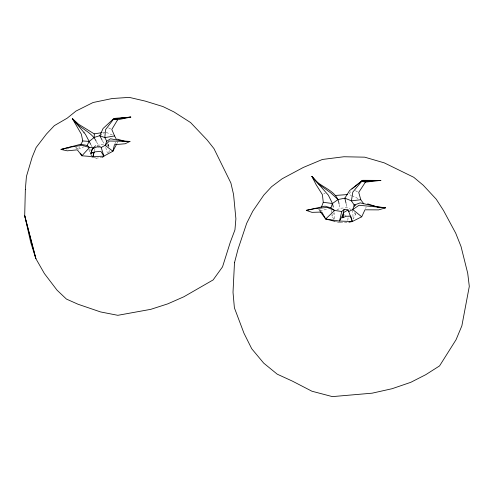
<?xml version="1.0" encoding="UTF-8"?>
<svg xmlns="http://www.w3.org/2000/svg" width="494" height="494" viewBox="0 0 494 494"><rect width="100%" height="100%" fill="white"/><g stroke="black" fill="none" stroke-linecap="round" stroke-linejoin="round"><path stroke-width="0.37" stroke-dasharray="2.47 1.85" d="M334.562 218.885L334.629 212.76M347.813 220.355L348.221 215.977M94.305 151.541L95.064 148.62M318.692 209.234L319.896 211.16L320.674 209.11M365.566 208.487L366.165 207.165M333.851 219.231L332.122 216.273L333.833 212.556M355.217 213.068L355.402 214.519L353.099 218.953L352.747 209.542M117.066 143.285L117.757 141.963M350.481 191.728L349.048 194.457L351.117 195.383M75.983 147.348L78.225 149.182L79.62 146.65M114.781 144.075L115.8 142.223M108.365 152.609L110.329 149.645M99.794 135.683L104.197 132.849M83.202 133.022L85.061 131.873M97.003 145.798L98.201 145.088L104.203 144.143L102.505 140.889M323.749 193.938L325.089 193.191M336.927 209.944L340.082 208.227L347.066 207.733L350.981 209.382M78.225 149.182L83.696 146.879M66.579 149.108L69.339 148.212M319.896 211.16L327.967 208.764M102.462 132.534L105.457 132.04M91.717 157.425L96.237 158.185L101.77 157.512M97.479 147.737L99.702 147.589M336.013 221.658L340.44 222.813L347.609 222.547M343.639 214.841L347.183 215.508M94.243 157.444L96.237 158.185M106.852 145.168L108.841 145.94L109.582 147.792M337.822 221.744L340.44 222.813M106.154 132.343L113.182 135.337M351.808 195.692L358.712 198.792M108.513 127.878L111.144 129.156M355.322 190.696L358.045 192.055M319.352 209.487L320.816 211.031M75.675 147.57L76.484 148.706M354.346 212.673L355.402 214.519M91.155 145.162L92.143 147.033M96.552 141.895L98.201 145.088M108.167 144.551L108.841 145.94M107.877 144.297L109.1 146.971M107.976 144.026L109.149 146.835M88.809 149.515L90.223 152.912M90.766 154.326L91.31 155.746M105.747 147.453L107.377 153.091M339.217 204.609L340.082 208.227M89.852 148.978L90.198 150.472M91.063 154.214L91.409 155.709M346.214 204.053L347.066 207.733M331.239 210.178L331.789 213.988M331.9 214.754L332.122 216.273"/><path stroke-width="0.74" d="M93.897 152.189L92.977 156.654L81.924 155.795L77.292 149.843L67.264 150.818L61.003 149.429L80.59 144.285L87.117 145.446L89.507 147.484L93.817 147.786M348.634 211.593L352.747 209.542L354.223 205.078L360.169 202.867L375.681 206.461L385.444 207.844L378.639 209.882L364.961 209.808L361.713 216.798L352.315 221.516L348.128 209.925L344.262 209.302L341.749 211.494L339.539 221.053L325.676 218.978L320.34 211.759M94.113 152.276L92.977 156.654L103.857 156.147L112.904 151.226L116.714 143.952M344.262 209.302L343.268 212.636L342.75 217.798L346.109 216.255L350.728 216.168L352.315 221.516L348.955 222.251M341.749 211.494L334.654 210.463L330.906 207.888L332.443 203.534L338.013 199.545L344.855 198.168L351.407 200.836L360.781 199.724L363.794 203.88M321.452 207.06L323.261 202.281L322.409 194.679L316.135 184.707L311.918 176.414C318.945 187.566 337.124 189.43 339.051 203.886M128.693 141.543L129.984 141.445L109.31 141.025L105.136 145.341L112.904 151.226L114.441 144.693L125.136 143.766L129.984 141.445L122.296 140.901L110.483 138.795L106.797 141.222L105.136 145.341L101.19 147.49L99.078 146.02L92.52 148.75L90.779 153.48L94.86 151.843L100.955 151.442L103.857 156.147L102.462 157.425M87.117 145.446L89.179 141.407L94.243 137.418L99.794 135.683L104.814 137.61L114.583 135.936L116.343 139.283M342.929 214.711L339.539 221.053L352.315 221.516M80.664 144.748L82.757 140.951L81.349 134.17L72.297 118.492L78.558 124.216L94.243 133.886L101.715 132.658M102.165 140.24L99.794 135.683L103.067 128.489L113.212 119.103L115.256 118.313L130.805 117.084L117.628 119.783L111.798 129.477L114.583 135.936M346.047 203.318L344.855 198.168L349.616 190.561L361.485 181.088L362.794 180.31L380.855 180.396L365.412 182.156L358.73 192.394L360.781 199.724M343.324 216.94L342.75 217.798L343.534 212.605L348.128 209.925M113.212 119.103L130.805 117.084L113.466 119.264L105.525 129.65L104.814 137.61L106.797 141.222M361.485 181.088L380.855 180.396L361.756 181.292L352.809 192.11L351.407 200.836L354.223 205.078L354.408 206.529M325.676 218.978L334.654 210.463L327.195 207.449L314.906 208.641L306.274 210.364L311.961 212.352L321.798 212.056L325.676 218.978L335.278 221.466M95.675 145.736L92.292 148.799L90.779 153.48L92.847 152.257M351.907 188.998L362.794 180.31M335.673 195.426L347.56 194.562M63.09 149.305L61.003 149.429L69.531 147.261L81.967 145.31L89.507 147.484L81.924 155.795L80.442 153.146M307.595 210.364L306.274 210.364L325.04 206.146L330.906 207.888M383.962 207.807L385.444 207.844L359.064 205.251L352.747 209.542L361.713 216.798M82.757 140.951L89.179 141.407L90.822 144.532M113.466 119.264L117.628 119.783M323.261 202.281L332.443 203.534L333.333 207.072M354.223 205.078L355.692 205.3M361.756 181.292L365.412 182.156M117.504 139.141L125.396 141.519M367.672 203.855L378.126 207.245M96.219 141.253C91.242 131.077 78.243 128.168 72.297 118.492L85.406 134.263L89.179 141.407M338.013 199.545L331.122 193.173L318.883 184.243L311.918 176.414L328.405 195.266L332.443 203.534M101.19 147.49L103.857 156.147M94.243 133.886L94.243 137.418M25.348 189.474L24.7 215.656L30.739 242.474L35.864 258.621L44.398 273.559L57.026 290.157L66.443 299.08L77.996 304.23L100.585 311.942L117.825 315.314L150.818 309.33L167.732 303.872L183.867 296.771L213.124 279.931L222.528 266.859L230.29 242.233L234.94 229.895L235.897 218.799L233.563 194.513L230.889 183.008L213.97 148.626L207.122 139.963L190.585 122.549L173.987 111.947L162.946 106.562L145.193 101.091L129.274 97.386L112.224 98.522L93.088 102.511L75.983 111.07L67.184 118.171L54.328 125.655L46.43 134.053L36.148 147.49L32.172 157.16L26.423 176.482L25.348 189.474M234.483 262.752L233.014 292.312L234.391 307.818L243.974 333.234L251.712 348.727L263.722 363.152L277.214 374.168L292.374 381.109L311.93 391.223L332.376 396.614L372.167 393.175L392.1 388.71L410.773 382.325L425.735 374.699L439.555 365.912L456.067 339.693L461.865 325.824L469.3 286.378L467.719 273.287L461.044 246.549L455.721 233.199L443.489 210.469L436.245 199.212L423.272 185.256L413.744 177.284L384.246 162.859L364.714 157.172L343.892 156.752L322.421 159.457L303.328 167.441L282.185 178.754L271.614 186.676L263.827 195.062L252.811 211.129L246.679 223.307L238.009 249.26L234.483 262.752M35.864 258.621L24.7 215.656L35.864 258.621"/></g></svg>
